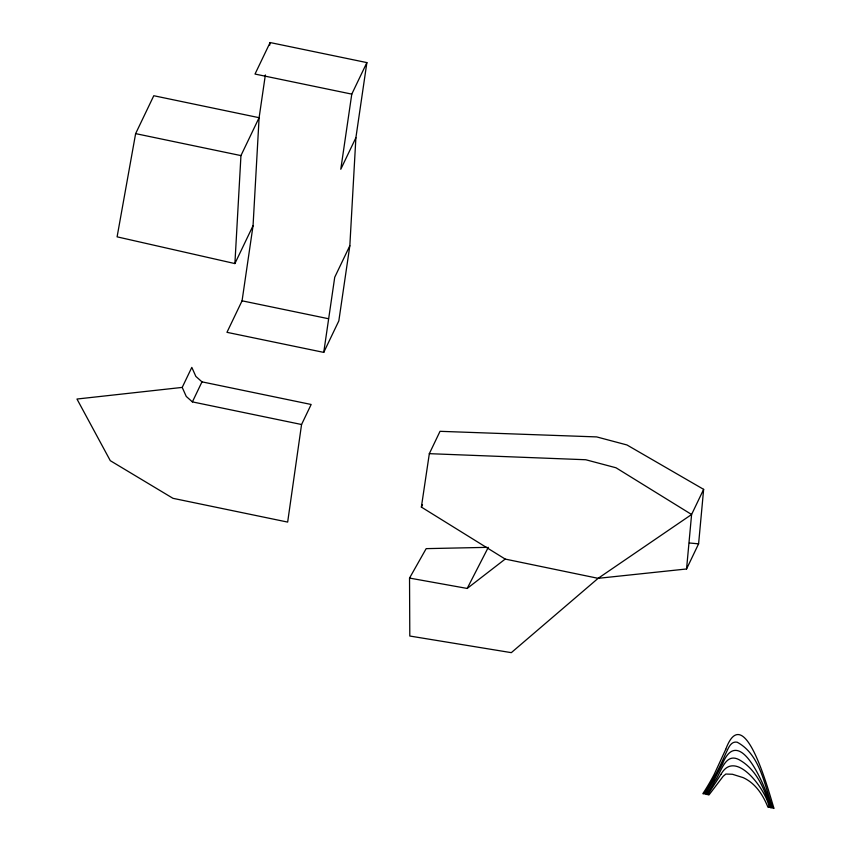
<?xml version="1.0" encoding="UTF-8"?>
<svg xmlns="http://www.w3.org/2000/svg" width="851" height="851" viewBox="0 0 851 851"><rect width="100%" height="100%" fill="white"/><g stroke="black" fill="none" stroke-linecap="round" stroke-linejoin="round"><path stroke-width="1.28" d="M366.877 62.602L351.782 94.121L255.013 74.058L270.107 42.55L366.877 62.602L355.888 137.745L349.835 245.726L338.836 320.87L323.742 352.388L226.962 332.326L242.067 300.818L253.055 225.675L259.108 117.693L153.786 95.727L135.628 133.628L117.098 236.844L234.897 263.576L240.95 155.595L259.108 117.693L265.363 74.941M686.555 568.979L691.597 514.493L703.639 489.357L626.942 444.956L596.689 436.914L440.031 431.319L429.329 453.668L421.373 507.09L505.196 559.075L598.125 578.329L686.555 568.979L698.597 543.842L703.639 489.357M269.724 45.146L270.107 42.55M301.562 424.511L287.659 522.088L172.987 498.324L110.29 460.678L76.973 399.034L182.21 387.407L191.815 367.377L195.847 376.408L201.985 381.854L311.158 404.48L301.562 424.511L192.39 401.885L186.252 396.438L182.21 387.407M351.782 94.121L340.783 169.264L355.888 137.745M323.742 352.388L334.73 277.245L349.835 245.726M234.897 263.576L253.055 225.675M192.39 401.885L201.985 381.854M421.373 507.09L422.522 504.696M429.329 453.668L585.754 459.742L616.007 467.773L691.597 514.493L598.125 578.329L511.323 652.653L409.799 636.027L409.533 578.074L467.188 588.445L488.304 547.321M409.533 578.074L426.17 548.64L486.974 547.353M467.188 588.445L505.196 559.075M689.374 542.991L698.597 543.842M135.628 133.628L240.95 155.595M242.067 300.818L328.518 318.731M725.775 749.252L714.212 774.304A284.457 253.672 25.6 0 1 702.841 793.696L704.064 793.951C712.542 781.144 719.606 767.464 725.797 753.422C728.148 748.901 730.541 740.881 737.126 742.189C760.368 754.55 764.443 785.601 772.814 808.195L774.027 808.45C770.198 797.472 744.859 697.682 725.775 749.252M722.605 763.57L714.542 779.208L705.288 794.206L706.511 794.462A300.233 267.746 25.6 0 0 715.063 780.782C721.031 772.846 724.946 752.348 738.881 759.592C756.56 769.155 764.677 789.483 770.368 807.695L771.591 807.939C768.134 793.696 740.349 721.063 722.605 763.57M721.02 774.261L707.734 794.706L708.947 794.962L723.212 776.229L725.85 774.048L732.434 774.261L743.157 777.633A34.317 30.604 25.6 0 1 750.188 781.824C758.581 788.175 764.06 797.557 767.921 807.184L769.144 807.439C767.485 792.27 735.934 747.306 721.02 774.261"/></g></svg>
